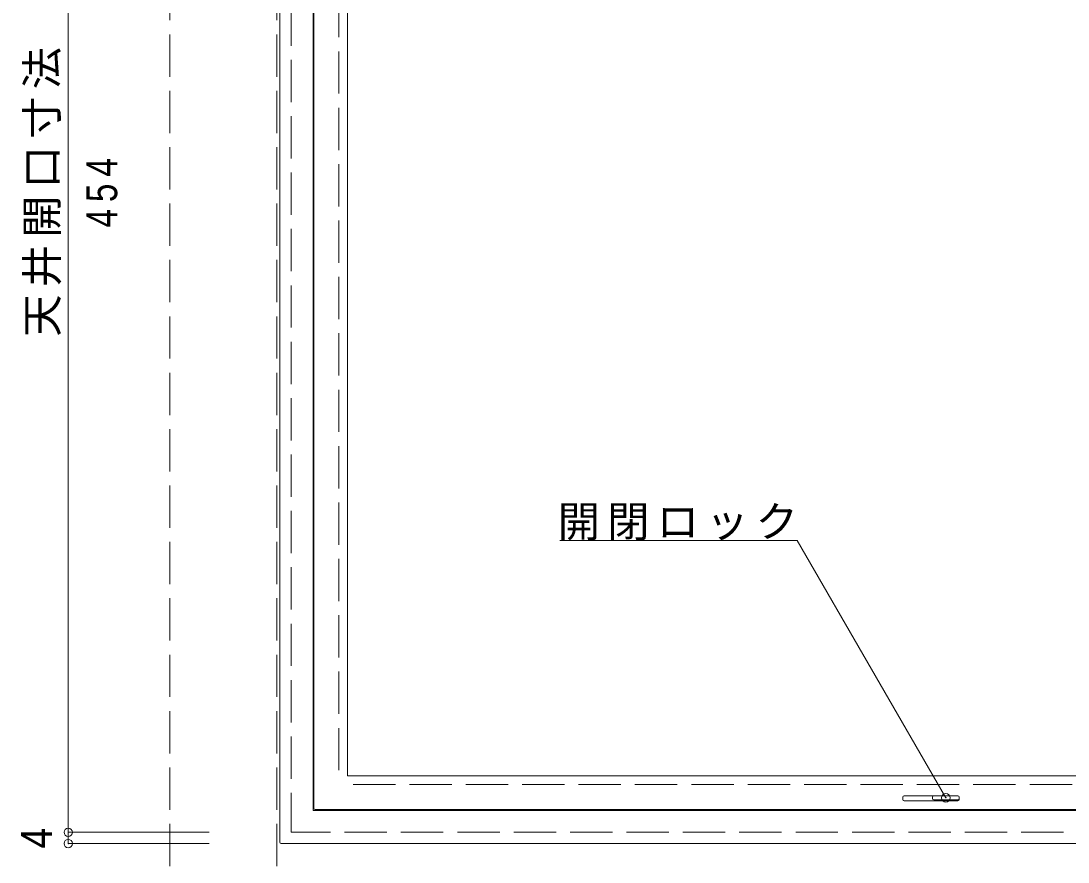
# Model space of a CAD drawing. Units: millimetres at full size, sheet at 1:5; details may follow other scales. Extents: x -705 to 705, y -488 to 488.
# Drawn here: x -23.8 to 347.6, y -281.5 to 16.8 of the extents above; entities that cross this region are included whole.
import ezdxf
from ezdxf.enums import TextEntityAlignment as Align

# ---------------------------------------------------------------- set-up
doc = ezdxf.new("R2010")
doc.units = ezdxf.units.MM
doc.header["$LTSCALE"] = 5
doc.header["$PDMODE"] = 32
doc.header["$PDSIZE"] = 3
doc.linetypes.add('DASHED3', pattern=[4, 3, -1])
for name, color, linetype, lineweight in [('2-0_ＫＢ製品', 2, 'Continuous', 9), ('2-1_躯体', 3, 'Continuous', 9), ('2-3_寸法', 4, 'Continuous', 9), ('2-4_引出線字', 4, 'Continuous', 9), ('2-8_他製品', 7, 'Continuous', 9)]:
    doc.layers.add(name, color=color, linetype=linetype, lineweight=lineweight)
doc.layers.add('2-5_文字', color=7, linetype='Continuous')
doc.styles.add('HGｺﾞｼｯｸM', font='')
doc.styles.get('HGｺﾞｼｯｸM').set_extended_font_data('HGｺﾞｼｯｸM')

msp = doc.modelspace()

# ---------------------------------------------------------------- linework, layer by layer
at = {"layer": '2-0_ＫＢ製品'}
for p, q in [((68, 186.5), (68, -274.5)), ((79.8, 175.2), (79.8, -263.2)), ((80.1, 174.4), (80.1, -262.4)), ((92, -251), (92, 163)), ((289, -259.3), (289, -258.5)), ((308.5, -258), (289.5, -258)), ((308.5, -259.8), (289.5, -259.8)), ((309, -259.3), (309, -258.5)), ((518.2, -263.2), (79.8, -263.2)), ((80.6, -262.9), (517.4, -262.9)), ((68.5, -275), (529.5, -275))]:
    msp.add_line(p, q, dxfattribs=at)
msp.add_lwpolyline([(506, 163), (506, -251), (92, -251)], dxfattribs=at)
for centre, start, end in [((289.5, -258.5), 90, 180), ((289.5, -259.3), 180, 270), ((308.5, -258.5), 0, 90), ((308.5, -259.3), 270, 0), ((80.6, -262.4), 180, 270), ((68.5, -274.5), 180, 270)]:
    msp.add_arc(centre, 0.5, start, end, dxfattribs=at)
at = {"layer": '2-1_躯体', "linetype": 'DASHED3'}
for p, q in [((72, 183), (72, -271)), ((89, 166), (89, -254)), ((509, -254), (89, -254)), ((526, -271), (72, -271))]:
    msp.add_line(p, q, dxfattribs=at)
at = {"layer": '2-3_寸法'}
for p, q in [((-7, 183), (-7, -271)), ((-7, -271), (43, -271)), ((-7, -271), (-7, -275)), ((-7, -275), (43, -275))]:
    msp.add_line(p, q, dxfattribs=at)
for p in [(-7, -271), (-7, -275)]:
    msp.add_point(p, dxfattribs=at)
at = {"layer": '2-4_引出線字'}
for p in [(167.315, -167.5), (304.25, -258.75)]:
    msp.add_line(p, (251.567, -167.5), dxfattribs=at)
msp.add_point((304.25, -258.75), dxfattribs=at)
at = {"layer": '2-8_他製品', "linetype": 'DASHED3'}
for p, q in [((29, 312), (29, -400)), ((67, 312), (67, -400))]:
    msp.add_line(p, q, dxfattribs=at)
at = {"layer": '2-8_他製品'}
for p, q in [((299.5, -259), (299.5, -258.5)), ((308.5, -258), (300, -258)), ((300, -259.5), (308.5, -259.5)), ((309, -259), (309, -258.5))]:
    msp.add_line(p, q, dxfattribs=at)
for centre, start, end in [((300, -258.5), 90, 180), ((300, -259), 180, 270), ((308.5, -258.5), 0, 90), ((308.5, -259), 270, 0)]:
    msp.add_arc(centre, 0.5, start, end, dxfattribs=at)

# ---------------------------------------------------------------- texts
at = {"layer": '2-3_寸法', "color": 7, "style": 'HGｺﾞｼｯｸM', "width": 0.9}
msp.add_text('4', height=11, rotation=90, dxfattribs=at).set_placement((-9.5, -276.75), align=Align.BOTTOM_LEFT)
at = {"layer": '2-3_寸法', "color": 7, "char_height": 11, "attachment_point": 7, "rotation": 90, "style": 'HGｺﾞｼｯｸM'}
for s, insert in [('\\T1.17;天井開口寸法', (-9.5, -95.25)), ('\\T1.38;\\W0.8;454', (10.5, -56.5))]:
    msp.add_mtext(s, dxfattribs=dict(at, insert=insert))
at = {"layer": '2-5_文字', "insert": (166.567, -167.5), "char_height": 11, "attachment_point": 7, "style": 'HGｺﾞｼｯｸM'}
msp.add_mtext('\\T1.17;開閉ロック', dxfattribs=at)

doc.saveas('drawing.dxf')
